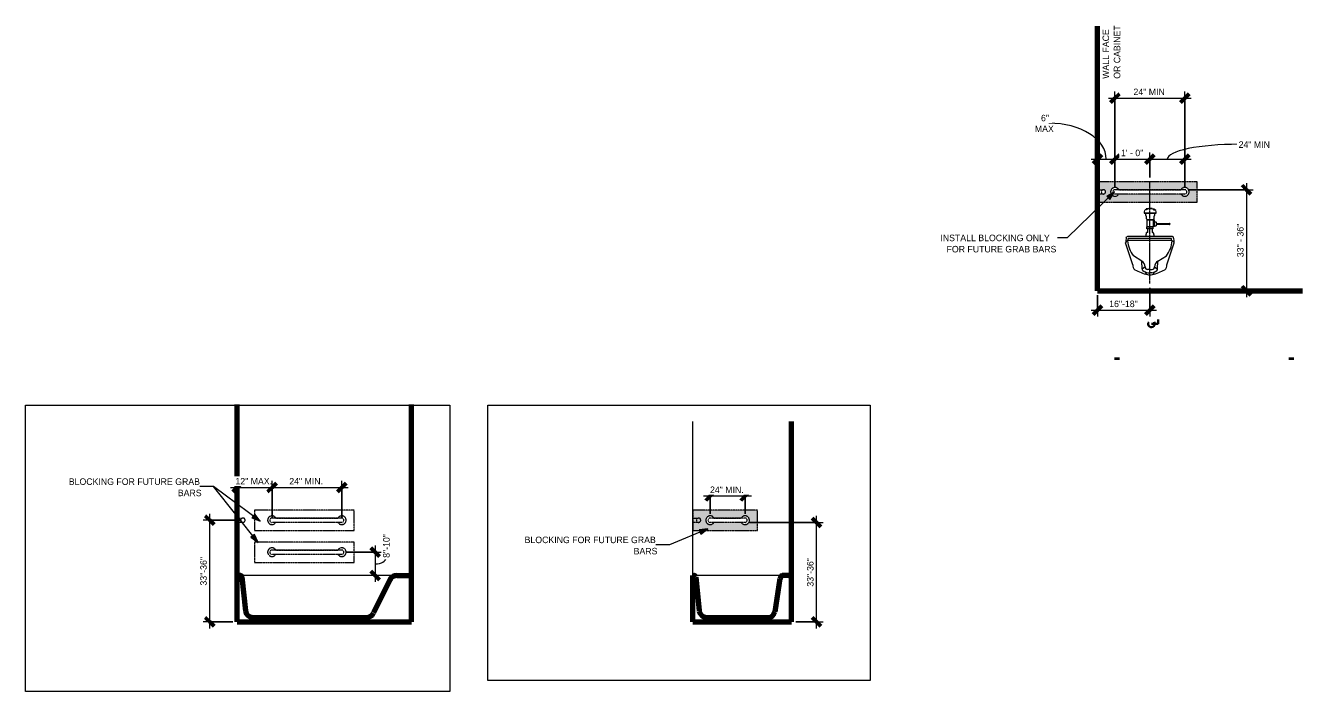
# Model space of a CAD drawing. Header units: inches. Extents: x 1054 to 2582, y -471 to -89.
# Drawn here: x 2142.7 to 2582, y -471.4 to -242.2 of the extents above; entities that cross this region are included whole.
import ezdxf

# ---------------------------------------------------------------- set-up
doc = ezdxf.new("R2010")
doc.units = ezdxf.units.IN
doc.header["$MEASUREMENT"] = 0
doc.header["$XCLIPFRAME"] = 2
for name, pattern in [('Center 1_4_', [0.53125, 0.25, -0.09375, 0.09375, -0.09375]), ('Dash', [0.25, 0.125, -0.125]), ('Dot 1_32_', [0.03125, 0, -0.03125])]:
    doc.linetypes.add(name, pattern=pattern)
for name, color, linetype, lineweight in [('A-ANNO-DIMS', 211, 'Continuous', 9), ('A-ANNO-DIMS-24', 211, 'Continuous', 9), ('A-ANNO-NOTE', 131, 'Continuous', 9), ('A-ANNO-NOTE-1', 131, 'Continuous', 30), ('A-DETL-1', 90, 'Dot 1_32_', 18), ('A-DETL-CNTR', 5, 'Center 1_4_', 9), ('A-DETL-GENF-1', 7, 'Continuous', 9), ('A-DETL-THIN', 151, 'Continuous', 9), ('A-DETL-WIDE', 214, 'Continuous', 70), ('G-ANNO-REFR', 1, 'Dash', 9), ('G-ANNO-TEXT-1', 147, 'Continuous', 20)]:
    doc.layers.add(name, color=color, linetype=linetype, lineweight=lineweight)
doc.styles.add('Century Gothic', font='ufonts.com_century-gothic.ttf', dxfattribs={"height": 2.25})
doc.dimstyles.new('OD_1__HACK', dxfattribs={"dimscale": 12, "dimtxt": 2.349379, "dimasz": 0.25, "dimexe": 0.1875, "dimexo": 0.125, "dimgap": 0.03125, "dimtad": 1, "dimdec": 0, "dimzin": 3, "dimdsep": 46, "dimlunit": 4, "dimtxsty": 'Century Gothic', "dimblk1": 'OBLIQUE', "dimblk2": 'OBLIQUE', "dimsah": 1, "dimcen": 0.09, "dimdle": 0.1875, "dimazin": 0, "dimtfac": 1, "dimtdec": 4, "dimtix": 1, "dimtmove": 0, "dimatfit": 3, "dimfxl": 1, "dimtvp": 1, "dimtfill": 1, "dimfrac": 2, "dimtolj": 1, "dimtzin": 0, "dimarcsym": 2})
doc.dimstyles.new('OD_1__HACK_1', dxfattribs={"dimscale": 12, "dimtxt": 2.349379, "dimasz": 0.25, "dimexe": 0.1875, "dimexo": 0.125, "dimgap": 0.03125, "dimtad": 1, "dimdec": 0, "dimzin": 3, "dimdsep": 46, "dimlunit": 4, "dimtxsty": 'Century Gothic', "dimblk1": 'OBLIQUE', "dimblk2": 'OBLIQUE', "dimsah": 1, "dimcen": 0.09, "dimdle": 0.1875, "dimazin": 0, "dimtfac": 1, "dimtdec": 4, "dimtix": 1, "dimtmove": 1, "dimatfit": 3, "dimfxl": 1, "dimtvp": 1, "dimtfill": 1, "dimfrac": 2, "dimtolj": 1, "dimtzin": 0, "dimarcsym": 2})
picture_1 = doc.add_image_def('image1.png', size_in_pixel=(924, 418))

# ---------------------------------------------------------------- blocks, each defined once
blk = doc.blocks.new('DIMBLOCK57-ADA - TYPE A _ B - TUB - FRONT')
at = {"layer": 'A-ANNO-DIMS-24', "lineweight": 50}
for p, q in [((2215.46, -401.16), (2216.96, -399.66)), ((2227.46, -401.16), (2228.96, -399.66)), ((2215.46, -401.16), (2213.96, -402.66)), ((2227.46, -401.16), (2225.96, -402.66))]:
    blk.add_line(p, q, dxfattribs=at)
at = {"layer": 'A-ANNO-DIMS-24'}
for p, q in [((2227.46, -411.7), (2227.46, -398.91)), ((2213.21, -401.16), (2227.46, -401.16)), ((2215.46, -400.54), (2215.46, -403.41)), ((2215.46, -401.16), (2215.46, -400.54)), ((2227.46, -401.16), (2227.46, -411.7))]:
    blk.add_line(p, q, dxfattribs=at)
at = {"layer": 'A-ANNO-DIMS-24', "color": 0, "insert": (2214.87, -397.9), "char_height": 2.25, "width": 15.7968, "attachment_point": 1, "line_spacing_factor": 0.984502, "style": 'Century Gothic', "bg_fill": 3, "box_fill_scale": 1.25, "bg_fill_color": 256, "bg_fill_true_color": 13158600, "bg_fill_transparency": 0}
blk.add_mtext('12" MAX.', dxfattribs=at)
blk = doc.blocks.new('_Oblique')
at = {"color": 0, "linetype": 'ByBlock', "lineweight": -2}
blk.add_line((-0.5, -0.5), (0.5, 0.5), dxfattribs=at)
blk = doc.blocks.new('DIMBLOCK58-ADA - TYPE A _ B - TUB - FRONT')
at = {"layer": 'A-ANNO-DIMS-24'}
for p, q in [((2227.46, -411.7), (2227.46, -398.91)), ((2251.46, -411.7), (2251.46, -398.91)), ((2227.46, -401.16), (2253.71, -401.16)), ((2227.46, -401.16), (2227.46, -411.7)), ((2251.46, -401.16), (2251.46, -411.7))]:
    blk.add_line(p, q, dxfattribs=at)
at = {"layer": 'A-ANNO-DIMS-24', "lineweight": 50}
for p, q in [((2227.46, -401.16), (2228.96, -399.66)), ((2251.46, -401.16), (2252.96, -399.66)), ((2227.46, -401.16), (2225.96, -402.66)), ((2251.46, -401.16), (2249.96, -402.66))]:
    blk.add_line(p, q, dxfattribs=at)
at = {"layer": 'A-ANNO-DIMS-24', "color": 0, "insert": (2233.4, -397.9), "char_height": 2.25, "width": 14.5438, "attachment_point": 1, "line_spacing_factor": 0.984502, "style": 'Century Gothic', "bg_fill": 3, "box_fill_scale": 1.25, "bg_fill_color": 256, "bg_fill_true_color": 13158600, "bg_fill_transparency": 0}
blk.add_mtext('24" MIN.', dxfattribs=at)
blk = doc.blocks.new('DIMBLOCK59-ADA - TYPE A _ B - TUB - FRONT')
at = {"layer": 'A-ANNO-DIMS-24'}
for p, q in [((2262.97, -421.2), (2262.97, -433.7)), ((2252.96, -423.45), (2265.22, -423.45)), ((2262.97, -423.45), (2252.96, -423.45)), ((2263.59, -431.45), (2260.72, -431.45)), ((2262.97, -431.45), (2263.59, -431.45))]:
    blk.add_line(p, q, dxfattribs=at)
at = {"layer": 'A-ANNO-DIMS-24', "lineweight": 50}
for p, q in [((2262.97, -423.45), (2261.47, -421.95)), ((2262.97, -423.45), (2264.47, -424.95)), ((2262.97, -431.45), (2261.47, -429.95)), ((2262.97, -431.45), (2264.47, -432.95))]:
    blk.add_line(p, q, dxfattribs=at)
at = {"layer": 'A-ANNO-DIMS-24'}
blk.add_ellipse((2262.97, -425.39), major_axis=(3.77, 0), ratio=0.547246, start_param=4.712389, end_param=6.283185, dxfattribs=at)
at = {"layer": 'A-ANNO-DIMS-24', "color": 0, "insert": (2265.69, -425.39), "char_height": 2.25, "width": 9.8898, "attachment_point": 1, "rotation": 90, "line_spacing_factor": 0.984502, "style": 'Century Gothic', "bg_fill": 3, "box_fill_scale": 1.25, "bg_fill_color": 256, "bg_fill_true_color": 13158600, "bg_fill_transparency": 0}
blk.add_mtext('8"-10"', dxfattribs=at)
blk = doc.blocks.new('DIMBLOCK60-ADA - TYPE A _ B - TUB - FRONT')
at = {"layer": 'A-ANNO-DIMS-24'}
for p, q in [((2215.96, -412.45), (2203.77, -412.45)), ((2206.02, -449.7), (2206.02, -410.2)), ((2206.02, -412.45), (2215.96, -412.45)), ((2213.96, -447.45), (2203.77, -447.45)), ((2206.02, -447.45), (2213.96, -447.45))]:
    blk.add_line(p, q, dxfattribs=at)
at = {"layer": 'A-ANNO-DIMS-24', "lineweight": 50}
for p, q in [((2206.02, -412.45), (2204.52, -410.95)), ((2206.02, -412.45), (2207.52, -413.95)), ((2206.02, -447.45), (2204.52, -445.95)), ((2206.02, -447.45), (2207.52, -448.95))]:
    blk.add_line(p, q, dxfattribs=at)
at = {"layer": 'A-ANNO-DIMS-24', "color": 0, "insert": (2202.76, -434.95), "char_height": 2.25, "width": 11.993, "attachment_point": 1, "rotation": 90, "line_spacing_factor": 0.984502, "style": 'Century Gothic', "bg_fill": 3, "box_fill_scale": 1.25, "bg_fill_color": 256, "bg_fill_true_color": 13158600, "bg_fill_transparency": 0}
blk.add_mtext('33"-36"', dxfattribs=at)
blk = doc.blocks.new('DIMBLOCK61-ADA - TYPE A _ B - TUB - NON-CONTROL SIDE')
at = {"layer": 'A-ANNO-DIMS-24'}
for p, q in [((2375.95, -404.11), (2392.45, -404.11)), ((2378.2, -410.2), (2378.2, -401.86)), ((2378.2, -404.11), (2378.2, -410.2)), ((2390.2, -410.2), (2390.2, -401.86)), ((2390.2, -404.11), (2390.2, -410.2))]:
    blk.add_line(p, q, dxfattribs=at)
at = {"layer": 'A-ANNO-DIMS-24', "lineweight": 50}
for p, q in [((2378.2, -404.11), (2376.7, -405.61)), ((2378.2, -404.11), (2379.7, -402.61)), ((2390.2, -404.11), (2388.7, -405.61)), ((2390.2, -404.11), (2391.7, -402.61))]:
    blk.add_line(p, q, dxfattribs=at)
at = {"layer": 'A-ANNO-DIMS-24', "color": 0, "insert": (2378.14, -400.85), "char_height": 2.25, "width": 14.5438, "attachment_point": 1, "line_spacing_factor": 0.984502, "style": 'Century Gothic', "bg_fill": 3, "box_fill_scale": 1.25, "bg_fill_color": 256, "bg_fill_true_color": 13158600, "bg_fill_transparency": 0}
blk.add_mtext('24" MIN.', dxfattribs=at)
blk = doc.blocks.new('DIMBLOCK62-ADA - TYPE A _ B - TUB - NON-CONTROL SIDE')
at = {"layer": 'A-ANNO-DIMS-24', "lineweight": 50}
for p, q in [((2414.77, -413.2), (2413.27, -411.7)), ((2414.77, -413.2), (2416.27, -414.7)), ((2414.77, -447.45), (2413.27, -445.95)), ((2414.77, -447.45), (2416.27, -448.95))]:
    blk.add_line(p, q, dxfattribs=at)
at = {"layer": 'A-ANNO-DIMS-24'}
for p, q in [((2414.77, -449.7), (2414.77, -410.95)), ((2391.7, -413.2), (2417.02, -413.2)), ((2414.77, -413.2), (2391.7, -413.2)), ((2407.7, -447.45), (2417.02, -447.45)), ((2414.77, -447.45), (2407.7, -447.45))]:
    blk.add_line(p, q, dxfattribs=at)
at = {"layer": 'A-ANNO-DIMS-24', "color": 0, "insert": (2411.51, -435.32), "char_height": 2.25, "width": 11.993, "attachment_point": 1, "rotation": 90, "line_spacing_factor": 0.984502, "style": 'Century Gothic', "bg_fill": 3, "box_fill_scale": 1.25, "bg_fill_color": 256, "bg_fill_true_color": 13158600, "bg_fill_transparency": 0}
blk.add_mtext('33"-36"', dxfattribs=at)
blk = doc.blocks.new('DIMBLOCK63-ADA - TYPE B - WATER CLOSET - ELEVATION - FRONT')
at = {"layer": 'A-ANNO-DIMS-24'}
for p, q in [((2509.22, -288.19), (2519.72, -288.19)), ((2511.47, -287.57), (2511.47, -290.44)), ((2511.47, -288.19), (2511.47, -287.57)), ((2517.47, -297.96), (2517.47, -285.94)), ((2517.47, -288.19), (2517.47, -297.96))]:
    blk.add_line(p, q, dxfattribs=at)
at = {"layer": 'A-ANNO-DIMS-24', "lineweight": 50}
for p, q in [((2511.47, -288.19), (2509.97, -289.69)), ((2511.47, -288.19), (2512.97, -286.69)), ((2517.47, -288.19), (2515.97, -289.69)), ((2517.47, -288.19), (2518.97, -286.69))]:
    blk.add_line(p, q, dxfattribs=at)
at = {"layer": 'A-ANNO-DIMS-24'}
blk.add_ellipse((2494.73, -288.19), major_axis=(19.74, 0), ratio=0.626562, start_param=0, end_param=1.570796, dxfattribs=at)
at = {"layer": 'A-ANNO-DIMS-24', "color": 0, "insert": (2489.89, -276.63), "char_height": 2.25, "width": 8.3683, "attachment_point": 1, "line_spacing_factor": 0.984502, "style": 'Century Gothic', "bg_fill": 3, "box_fill_scale": 1.25, "bg_fill_color": 256, "bg_fill_true_color": 13158600, "bg_fill_transparency": 0}
blk.add_mtext('MAX', dxfattribs=at)
at = {"layer": 'A-ANNO-DIMS-24', "color": 0, "insert": (2492.01, -272.94), "char_height": 2.25, "width": 3.2668, "attachment_point": 1, "line_spacing_factor": 0.984502, "style": 'Century Gothic', "bg_fill": 3, "box_fill_scale": 1.25, "bg_fill_color": 256, "bg_fill_true_color": 13158600, "bg_fill_transparency": 0}
blk.add_mtext('6"', dxfattribs=at)
blk = doc.blocks.new('DIMBLOCK64-ADA - TYPE B - WATER CLOSET - ELEVATION - FRONT')
at = {"layer": 'A-ANNO-DIMS-24'}
for p, q in [((2515.22, -267.18), (2543.72, -267.18)), ((2517.47, -297.96), (2517.47, -264.93)), ((2517.47, -267.18), (2517.47, -297.96)), ((2541.47, -297.96), (2541.47, -264.93)), ((2541.47, -267.18), (2541.47, -297.96))]:
    blk.add_line(p, q, dxfattribs=at)
at = {"layer": 'A-ANNO-DIMS-24', "lineweight": 50}
for p, q in [((2517.47, -267.18), (2515.97, -268.68)), ((2517.47, -267.18), (2518.97, -265.68)), ((2541.47, -267.18), (2539.97, -268.68)), ((2541.47, -267.18), (2542.97, -265.68))]:
    blk.add_line(p, q, dxfattribs=at)
at = {"layer": 'A-ANNO-DIMS-24', "color": 0, "insert": (2523.84, -263.92), "char_height": 2.25, "width": 13.5145, "attachment_point": 1, "line_spacing_factor": 0.984502, "style": 'Century Gothic', "bg_fill": 3, "box_fill_scale": 1.25, "bg_fill_color": 256, "bg_fill_true_color": 13158600, "bg_fill_transparency": 0}
blk.add_mtext('24" MIN', dxfattribs=at)
blk = doc.blocks.new('DIMBLOCK65-ADA - TYPE B - WATER CLOSET - ELEVATION - FRONT')
at = {"layer": 'A-ANNO-DIMS-24'}
for p, q in [((2529.47, -332.53), (2529.47, -342.38)), ((2529.47, -340.13), (2529.47, -332.53)), ((2511.47, -334.96), (2511.47, -342.38)), ((2511.47, -340.13), (2511.47, -334.96)), ((2509.22, -340.13), (2531.72, -340.13))]:
    blk.add_line(p, q, dxfattribs=at)
at = {"layer": 'A-ANNO-DIMS-24', "lineweight": 50}
for p, q in [((2511.47, -340.13), (2509.97, -341.63)), ((2511.47, -340.13), (2512.97, -338.63)), ((2529.47, -340.13), (2527.97, -341.63)), ((2529.47, -340.13), (2530.97, -338.63))]:
    blk.add_line(p, q, dxfattribs=at)
at = {"layer": 'A-ANNO-DIMS-24', "color": 0, "insert": (2515.47, -336.87), "char_height": 2.25, "width": 11.993, "attachment_point": 1, "line_spacing_factor": 0.984502, "style": 'Century Gothic', "bg_fill": 3, "box_fill_scale": 1.25, "bg_fill_color": 256, "bg_fill_true_color": 13158600, "bg_fill_transparency": 0}
blk.add_mtext('16"-18"', dxfattribs=at)
blk = doc.blocks.new('Centerline - Centerline 2-491272-ADA - TYPE B - WATER CLOSET - ELEVATION - FRONT')
at = {"layer": 'A-ANNO-NOTE-1'}
for p, q in [((997.12, -344.9), (999.37, -344.9)), ((999.37, -344.9), (999.37, -343.36))]:
    blk.add_line(p, q, dxfattribs=at)
blk.add_arc((997.09, -344.9), 1.13, 145.7755, 38.0372, dxfattribs=at)
blk = doc.blocks.new('DIMBLOCK66-ADA - TYPE B - WATER CLOSET - ELEVATION - FRONT')
at = {"layer": 'A-ANNO-DIMS-24'}
for p, q in [((2515.22, -288.19), (2529.47, -288.19)), ((2517.47, -297.96), (2517.47, -285.94)), ((2517.47, -288.19), (2517.47, -297.96)), ((2529.47, -294.53), (2529.47, -285.94)), ((2529.47, -288.19), (2529.47, -294.53))]:
    blk.add_line(p, q, dxfattribs=at)
at = {"layer": 'A-ANNO-DIMS-24', "lineweight": 50}
for p, q in [((2517.47, -288.19), (2515.97, -289.69)), ((2517.47, -288.19), (2518.97, -286.69)), ((2529.47, -288.19), (2527.97, -289.69)), ((2529.47, -288.19), (2530.97, -286.69))]:
    blk.add_line(p, q, dxfattribs=at)
at = {"layer": 'A-ANNO-DIMS-24', "color": 0, "insert": (2519.54, -284.93), "char_height": 2.25, "width": 9.4423, "attachment_point": 1, "line_spacing_factor": 0.984502, "style": 'Century Gothic', "bg_fill": 3, "box_fill_scale": 1.25, "bg_fill_color": 256, "bg_fill_true_color": 13158600, "bg_fill_transparency": 0}
blk.add_mtext('1\' - 0"', dxfattribs=at)
blk = doc.blocks.new('DIMBLOCK67-ADA - TYPE B - WATER CLOSET - ELEVATION - FRONT')
at = {"layer": 'A-ANNO-DIMS-24', "lineweight": 50}
for p, q in [((2529.47, -288.19), (2527.97, -289.69)), ((2529.47, -288.19), (2530.97, -286.69)), ((2541.47, -288.19), (2539.97, -289.69)), ((2541.47, -288.19), (2542.97, -286.69))]:
    blk.add_line(p, q, dxfattribs=at)
at = {"layer": 'A-ANNO-DIMS-24'}
for p, q in [((2529.47, -294.53), (2529.47, -285.94)), ((2529.47, -288.19), (2543.72, -288.19)), ((2529.47, -288.19), (2529.47, -294.53)), ((2541.47, -297.96), (2541.47, -285.94)), ((2541.47, -288.19), (2541.47, -297.96))]:
    blk.add_line(p, q, dxfattribs=at)
blk.add_ellipse((2560, -288.19), major_axis=(24.53, 0), ratio=0.207678, start_param=1.570796, end_param=3.141593, dxfattribs=at)
at = {"layer": 'A-ANNO-DIMS-24', "color": 0, "insert": (2560, -282.06), "char_height": 2.25, "width": 13.5145, "attachment_point": 1, "line_spacing_factor": 0.984502, "style": 'Century Gothic', "bg_fill": 3, "box_fill_scale": 1.25, "bg_fill_color": 256, "bg_fill_true_color": 13158600, "bg_fill_transparency": 0}
blk.add_mtext('24" MIN', dxfattribs=at)
blk = doc.blocks.new('DIMBLOCK68-ADA - TYPE B - WATER CLOSET - ELEVATION - FRONT')
at = {"layer": 'A-ANNO-DIMS-24'}
for p, q in [((2542.97, -298.71), (2564.95, -298.71)), ((2562.7, -298.71), (2542.97, -298.71)), ((2562.7, -296.46), (2562.7, -335.71)), ((2563.33, -333.46), (2560.45, -333.46)), ((2562.7, -333.46), (2563.33, -333.46))]:
    blk.add_line(p, q, dxfattribs=at)
at = {"layer": 'A-ANNO-DIMS-24', "lineweight": 50}
for p, q in [((2562.7, -298.71), (2561.2, -297.21)), ((2562.7, -298.71), (2564.2, -300.21)), ((2562.7, -333.46), (2561.2, -331.96)), ((2562.7, -333.46), (2564.2, -334.96))]:
    blk.add_line(p, q, dxfattribs=at)
at = {"layer": 'A-ANNO-DIMS-24', "color": 0, "insert": (2559.45, -321.94), "char_height": 2.25, "width": 14.0515, "attachment_point": 1, "rotation": 90, "line_spacing_factor": 0.984502, "style": 'Century Gothic', "bg_fill": 3, "box_fill_scale": 1.25, "bg_fill_color": 256, "bg_fill_true_color": 13158600, "bg_fill_transparency": 0}
blk.add_mtext('33" - 36"', dxfattribs=at)

msp = doc.modelspace()

# ---------------------------------------------------------------- hatches: boundary and pattern name
at = {"layer": 'A-ANNO-NOTE'}
for points in [[(2222.7, -420.17), (2221.47, -417.32), (2220.21, -418.32)], [(2377.45, -415.4), (2374.37, -415.8), (2374.98, -417.29)]]:
    msp.add_hatch(color=256, dxfattribs=at).paths.add_polyline_path(points, flags=0)
at = {"layer": 'A-DETL-GENF-1'}
h = msp.add_hatch(color=256, dxfattribs=at)
h.paths.add_polyline_path([(2518.22, -302.96), (2545.72, -302.96), (2545.72, -295.96), (2511.47, -295.96), (2511.47, -298.71), (2513.47, -298.71), (2513.67, -298.74), (2513.85, -298.81), (2514, -298.93), (2514.12, -299.09), (2514.2, -299.27), (2514.22, -299.46), (2514.2, -299.66), (2514.12, -299.84), (2514, -299.99), (2513.85, -300.11), (2513.67, -300.19), (2513.47, -300.21), (2511.47, -300.21), (2511.47, -302.96), (2517.86, -302.96)], flags=0)
h.paths.add_polyline_path([(2541.47, -300.96), (2541.08, -300.91), (2540.72, -300.76), (2540.41, -300.52), (2540.17, -300.21), (2518.77, -300.21), (2518.53, -300.52), (2518.22, -300.76), (2517.86, -300.91), (2517.47, -300.96), (2517.08, -300.91), (2516.72, -300.76), (2516.41, -300.52), (2516.16, -300.19), (2516.02, -299.84), (2515.97, -299.46), (2516.02, -299.08), (2516.17, -298.71), (2516.41, -298.4), (2516.72, -298.16), (2517.08, -298.02), (2517.47, -297.96), (2517.86, -298.02), (2518.24, -298.18), (2518.53, -298.4), (2518.77, -298.71), (2540.17, -298.71), (2540.41, -298.4), (2540.72, -298.16), (2541.08, -298.02), (2541.47, -297.96), (2541.86, -298.02), (2542.22, -298.16), (2542.53, -298.4), (2542.77, -298.71), (2542.92, -299.08), (2542.97, -299.46), (2542.92, -299.85), (2542.77, -300.21), (2542.53, -300.52), (2542.22, -300.76), (2541.86, -300.91)], flags=0)
h = msp.add_hatch(color=256, dxfattribs=at)
h.paths.add_polyline_path([(2372.2, -415.95), (2394.45, -415.95), (2394.45, -408.95), (2372.2, -408.95), (2372.2, -414.74)], flags=0)
h.paths.add_polyline_path([(2378.2, -413.95), (2377.81, -413.9), (2377.45, -413.75), (2377.14, -413.51), (2376.9, -413.2), (2376.75, -412.84), (2376.7, -412.45), (2376.75, -412.06), (2376.9, -411.7), (2377.14, -411.39), (2377.45, -411.15), (2377.81, -411), (2378.2, -410.95), (2378.59, -411), (2378.95, -411.15), (2379.26, -411.39), (2379.5, -411.7), (2388.9, -411.7), (2389.14, -411.39), (2389.45, -411.15), (2389.81, -411), (2390.2, -410.95), (2390.59, -411), (2390.95, -411.15), (2391.26, -411.39), (2391.5, -411.7), (2391.65, -412.06), (2391.7, -412.45), (2391.65, -412.84), (2391.5, -413.2), (2391.26, -413.51), (2390.95, -413.75), (2390.59, -413.9), (2390.2, -413.95), (2389.81, -413.9), (2389.45, -413.75), (2389.14, -413.51), (2388.9, -413.2), (2379.5, -413.2), (2379.26, -413.51), (2378.95, -413.75), (2378.59, -413.9)], flags=0)

# ---------------------------------------------------------------- linework, layer by layer
at = {"layer": 'A-ANNO-NOTE'}
for p, q in [((2207.39, -400.84), (2202.68, -400.84)), ((2207.39, -400.84), (2202.68, -400.84)), ((2221.47, -417.32), (2220.21, -418.32)), ((2222.7, -420.17), (2221.47, -417.32)), ((2377.45, -415.4), (2364.2, -420.87)), ((2377.45, -415.4), (2374.37, -415.8)), ((2374.37, -415.8), (2374.98, -417.29)), ((2374.98, -417.29), (2377.45, -415.4)), ((2220.21, -418.32), (2222.7, -420.17)), ((2364.2, -420.87), (2359.49, -420.87))]:
    msp.add_line(p, q, dxfattribs=at)
at = {"layer": 'A-DETL-1'}
for p, q in [((2511.47, -295.96), (2511.47, -298.71)), ((2545.72, -295.96), (2511.47, -295.96)), ((2511.47, -298.71), (2513.47, -298.71)), ((2511.47, -298.71), (2513.47, -298.71)), ((2518.77, -298.71), (2517.47, -298.71)), ((2540.17, -298.71), (2518.77, -298.71)), ((2518.77, -298.71), (2540.17, -298.71)), ((2541.47, -298.71), (2540.17, -298.71)), ((2545.72, -302.96), (2545.72, -295.96)), ((2513.47, -300.21), (2511.47, -300.21)), ((2513.47, -300.21), (2511.47, -300.21)), ((2511.47, -300.21), (2511.47, -302.96)), ((2511.47, -302.96), (2545.72, -302.96)), ((2518.77, -300.21), (2517.47, -300.21)), ((2540.17, -300.21), (2518.77, -300.21)), ((2540.17, -300.21), (2518.77, -300.21)), ((2541.47, -300.21), (2540.17, -300.21)), ((2527.76, -305.67), (2527.56, -306.26)), ((2528.5, -305.58), (2527.98, -305.61)), ((2528.22, -305.35), (2528.19, -305.43)), ((2528.19, -305.43), (2528.3, -305.46)), ((2528.31, -305.3), (2528.22, -305.35)), ((2528.42, -305.29), (2528.31, -305.3)), ((2528.33, -305.44), (2528.42, -305.42)), ((2528.94, -305.28), (2528.42, -305.29)), ((2528.42, -305.42), (2528.5, -305.42)), ((2528.5, -305.42), (2528.5, -305.58)), ((2528.79, -305.16), (2530.2, -305.16)), ((2530.23, -305.16), (2528.94, -305.16)), ((2528.94, -305.16), (2528.94, -305.28)), ((2530.2, -305.16), (2530.2, -305.28)), ((2530.2, -305.28), (2530.72, -305.29)), ((2530.72, -305.42), (2530.64, -305.42)), ((2530.64, -305.42), (2530.64, -305.58)), ((2530.64, -305.58), (2531.16, -305.61)), ((2530.72, -305.29), (2530.83, -305.3)), ((2530.81, -305.44), (2530.72, -305.42)), ((2530.83, -305.3), (2530.92, -305.35)), ((2530.95, -305.43), (2530.84, -305.46)), ((2530.92, -305.35), (2530.95, -305.43)), ((2531.38, -305.67), (2531.58, -306.26)), ((2215.46, -411.7), (2217.46, -411.7)), ((2221.46, -408.95), (2221.46, -415.95)), ((2255.71, -408.95), (2221.46, -408.95)), ((2228.76, -411.7), (2227.46, -411.7)), ((2250.16, -411.7), (2228.76, -411.7)), ((2228.76, -411.7), (2250.16, -411.7)), ((2251.46, -411.7), (2250.16, -411.7)), ((2255.71, -415.95), (2255.71, -408.95)), ((2372.2, -408.95), (2372.2, -415.95)), ((2394.45, -408.95), (2372.2, -408.95)), ((2372.2, -411.7), (2374.2, -411.7)), ((2379.5, -411.7), (2378.2, -411.7)), ((2388.9, -411.7), (2379.5, -411.7)), ((2379.5, -411.7), (2388.9, -411.7)), ((2390.2, -411.7), (2388.9, -411.7)), ((2394.45, -415.95), (2394.45, -408.95)), ((2217.46, -413.2), (2215.46, -413.2)), ((2221.46, -415.95), (2255.71, -415.95)), ((2228.76, -413.2), (2227.46, -413.2)), ((2250.16, -413.2), (2228.76, -413.2)), ((2250.16, -413.2), (2228.76, -413.2)), ((2251.46, -413.2), (2250.16, -413.2)), ((2374.2, -413.2), (2372.2, -413.2)), ((2372.2, -415.95), (2394.45, -415.95)), ((2379.5, -413.2), (2378.2, -413.2)), ((2388.9, -413.2), (2379.5, -413.2)), ((2388.9, -413.2), (2379.5, -413.2)), ((2390.2, -413.2), (2388.9, -413.2)), ((2221.46, -419.95), (2221.46, -426.95)), ((2255.71, -419.95), (2221.46, -419.95)), ((2255.71, -426.95), (2255.71, -419.95)), ((2228.76, -422.7), (2227.46, -422.7)), ((2228.76, -424.2), (2227.46, -424.2)), ((2250.16, -422.7), (2228.76, -422.7)), ((2228.76, -422.7), (2250.16, -422.7)), ((2250.16, -424.2), (2228.76, -424.2)), ((2250.16, -424.2), (2228.76, -424.2)), ((2251.46, -422.7), (2250.16, -422.7)), ((2251.46, -424.2), (2250.16, -424.2)), ((2221.46, -426.95), (2255.71, -426.95))]:
    msp.add_line(p, q, dxfattribs=at)
for centre, radius, start, end in [((2513.47, -299.46), 0.75, 90.1167, 267.6607), ((2513.47, -299.46), 0.75, 55.4331, 90), ((2513.47, -299.46), 0.75, 55.0947, 89.9918), ((2513.47, -299.46), 0.75, 270, 90), ((2517.47, -299.46), 1.5, 30, 330), ((2517.47, -299.46), 1.5, 131.6966, 153.3034), ((2517.47, -299.46), 1.5, 127.4712, 131.6966), ((2517.47, -299.46), 1.5, 82.5288, 127.4712), ((2517.47, -299.46), 0.75, 90, 270), ((2517.47, -299.46), 1.5, 78.3034, 82.5288), ((2517.47, -299.46), 1.5, 56.6966, 78.3034), ((2517.47, -299.46), 1.5, 52.4712, 56.6966), ((2517.47, -299.46), 1.5, 30, 52.4712), ((2541.47, -299.46), 1.5, 210, 150), ((2541.47, -299.46), 1.5, 127.5288, 150), ((2541.47, -299.46), 1.5, 123.3034, 127.5288), ((2541.47, -299.46), 1.5, 101.6966, 123.3034), ((2541.47, -299.46), 1.5, 97.4712, 101.6966), ((2541.47, -299.46), 1.5, 52.5288, 97.4712), ((2541.47, -299.46), 0.75, 270, 90), ((2541.47, -299.46), 1.5, 48.3034, 52.5288), ((2541.47, -299.46), 1.5, 26.6966, 48.3034), ((2513.47, -299.46), 0.75, 267.6607, 303.0675), ((2513.47, -299.46), 0.75, 270, 304.5669), ((2513.47, -299.46), 0.75, 303.0675, 305.7042), ((2513.47, -299.46), 0.75, 52.3157, 55.4331), ((2513.47, -299.46), 0.75, 51.97, 55.0947), ((2513.47, -299.46), 0.75, 304.5669, 307.6843), ((2513.47, -299.46), 0.75, 305.7042, 339.066), ((2513.47, -299.46), 0.75, 19.3655, 52.3157), ((2513.47, -299.46), 0.75, 18.2253, 51.97), ((2513.47, -299.46), 0.75, 307.6843, 340.6345), ((2513.47, -299.46), 0.75, 339.066, 341.7698), ((2513.47, -299.46), 0.75, 18, 19.3655), ((2513.47, -299.46), 0.75, 17.1343, 18.2253), ((2513.47, -299.46), 0.75, 341.7698, 16.5271), ((2513.47, -299.46), 0.75, 340.6345, 342), ((2513.47, -299.46), 0.75, 342.833, 17.167), ((2517.47, -299.46), 1.5, 157.5288, 202.4712), ((2517.47, -299.46), 1.5, 153.3034, 157.5288), ((2517.47, -299.46), 1.5, 202.4712, 206.6966), ((2517.47, -299.46), 1.5, 206.6966, 228.3034), ((2517.47, -299.46), 1.5, 228.3034, 232.5288), ((2517.47, -299.46), 1.5, 232.5288, 277.4712), ((2517.47, -299.46), 1.5, 277.4712, 281.6966), ((2517.47, -299.46), 1.5, 281.6966, 303.3034), ((2517.47, -299.46), 1.5, 303.3034, 307.5288), ((2517.47, -299.46), 1.5, 307.5288, 330), ((2541.47, -299.46), 1.5, 210, 232.4712), ((2541.47, -299.46), 1.5, 232.4712, 236.6966), ((2541.47, -299.46), 1.5, 236.6966, 258.3034), ((2541.47, -299.46), 1.5, 258.3034, 262.5288), ((2541.47, -299.46), 1.5, 262.5288, 307.4712), ((2541.47, -299.46), 1.5, 307.4712, 311.6966), ((2541.47, -299.46), 1.5, 311.6966, 333.3034), ((2541.47, -299.46), 1.5, 22.4712, 26.6966), ((2541.47, -299.46), 1.5, 333.3034, 337.5288), ((2541.47, -299.46), 1.5, 337.5288, 22.4712), ((2528, -306.17), 0.555, 92.4146, 115.0174), ((2531.14, -306.17), 0.555, 64.9826, 87.5854), ((2217.46, -412.45), 0.75, 90.1167, 267.6607), ((2217.46, -412.45), 0.75, 267.6607, 90.1167), ((2217.46, -412.45), 0.75, 270, 90), ((2227.46, -412.45), 1.5, 30, 330), ((2227.46, -412.45), 1.5, 157.5288, 202.4712), ((2227.46, -412.45), 1.5, 153.3034, 157.5288), ((2227.46, -412.45), 1.5, 131.6966, 153.3034), ((2227.46, -412.45), 1.5, 127.4712, 131.6966), ((2227.46, -412.45), 1.5, 82.5288, 127.4712), ((2227.46, -412.45), 0.75, 90, 270), ((2227.46, -412.45), 1.5, 78.3034, 82.5288), ((2227.46, -412.45), 1.5, 56.6966, 78.3034), ((2227.46, -412.45), 1.5, 52.4712, 56.6966), ((2227.46, -412.45), 1.5, 30, 52.4712), ((2251.46, -412.45), 1.5, 210, 150), ((2251.46, -412.45), 1.5, 127.5288, 150), ((2251.46, -412.45), 1.5, 123.3034, 127.5288), ((2251.46, -412.45), 1.5, 101.6966, 123.3034), ((2251.46, -412.45), 1.5, 97.4712, 101.6966), ((2251.46, -412.45), 1.5, 52.5288, 97.4712), ((2251.46, -412.45), 0.75, 270, 90), ((2251.46, -412.45), 1.5, 48.3034, 52.5288), ((2251.46, -412.45), 1.5, 26.6966, 48.3034), ((2251.46, -412.45), 1.5, 22.4712, 26.6966), ((2251.46, -412.45), 1.5, 337.5288, 22.4712), ((2374.2, -412.45), 0.75, 90.1167, 267.6607), ((2374.2, -412.45), 0.75, 267.6607, 90.1167), ((2374.2, -412.45), 0.75, 270, 90), ((2378.2, -412.45), 1.5, 30, 330), ((2378.2, -412.45), 1.5, 157.5288, 202.4712), ((2378.2, -412.45), 1.5, 153.3034, 157.5288), ((2378.2, -412.45), 1.5, 131.6966, 153.3034), ((2378.2, -412.45), 1.5, 127.4712, 131.6966), ((2378.2, -412.45), 1.5, 82.5288, 127.4712), ((2378.2, -412.45), 0.75, 90, 270), ((2378.2, -412.45), 1.5, 78.3034, 82.5288), ((2378.2, -412.45), 1.5, 56.6966, 78.3034), ((2378.2, -412.45), 1.5, 52.4712, 56.6966), ((2378.2, -412.45), 1.5, 30, 52.4712), ((2390.2, -412.45), 1.5, 210, 150), ((2390.2, -412.45), 1.5, 127.5288, 150), ((2390.2, -412.45), 1.5, 123.3034, 127.5288), ((2390.2, -412.45), 1.5, 101.6966, 123.3034), ((2390.2, -412.45), 1.5, 97.4712, 101.6966), ((2390.2, -412.45), 1.5, 52.5288, 97.4712), ((2390.2, -412.45), 0.75, 270, 90), ((2390.2, -412.45), 1.5, 48.3034, 52.5288), ((2390.2, -412.45), 1.5, 26.6966, 48.3034), ((2390.2, -412.45), 1.5, 22.4712, 26.6966), ((2390.2, -412.45), 1.5, 337.5288, 22.4712), ((2227.46, -412.45), 1.5, 202.4712, 206.6966), ((2227.46, -412.45), 1.5, 206.6966, 228.3034), ((2227.46, -412.45), 1.5, 228.3034, 232.5288), ((2227.46, -412.45), 1.5, 232.5288, 277.4712), ((2227.46, -412.45), 1.5, 277.4712, 281.6966), ((2227.46, -412.45), 1.5, 281.6966, 303.3034), ((2227.46, -412.45), 1.5, 303.3034, 307.5288), ((2227.46, -412.45), 1.5, 307.5288, 330), ((2251.46, -412.45), 1.5, 210, 232.4712), ((2251.46, -412.45), 1.5, 232.4712, 236.6966), ((2251.46, -412.45), 1.5, 236.6966, 258.3034), ((2251.46, -412.45), 1.5, 258.3034, 262.5288), ((2251.46, -412.45), 1.5, 262.5288, 307.4712), ((2251.46, -412.45), 1.5, 307.4712, 311.6966), ((2251.46, -412.45), 1.5, 311.6966, 333.3034), ((2251.46, -412.45), 1.5, 333.3034, 337.5288), ((2378.2, -412.45), 1.5, 202.4712, 206.6966), ((2378.2, -412.45), 1.5, 206.6966, 228.3034), ((2378.2, -412.45), 1.5, 228.3034, 232.5288), ((2378.2, -412.45), 1.5, 232.5288, 277.4712), ((2378.2, -412.45), 1.5, 277.4712, 281.6966), ((2378.2, -412.45), 1.5, 281.6966, 303.3034), ((2378.2, -412.45), 1.5, 303.3034, 307.5288), ((2378.2, -412.45), 1.5, 307.5288, 330), ((2390.2, -412.45), 1.5, 210, 232.4712), ((2390.2, -412.45), 1.5, 232.4712, 236.6966), ((2390.2, -412.45), 1.5, 236.6966, 258.3034), ((2390.2, -412.45), 1.5, 258.3034, 262.5288), ((2390.2, -412.45), 1.5, 262.5288, 307.4712), ((2390.2, -412.45), 1.5, 307.4712, 311.6966), ((2390.2, -412.45), 1.5, 311.6966, 333.3034), ((2390.2, -412.45), 1.5, 333.3034, 337.5288), ((2227.46, -423.45), 1.5, 30, 330), ((2227.46, -423.45), 1.5, 157.5288, 202.4712), ((2227.46, -423.45), 1.5, 153.3034, 157.5288), ((2227.46, -423.45), 1.5, 202.4712, 206.6966), ((2227.46, -423.45), 1.5, 131.6966, 153.3034), ((2227.46, -423.45), 1.5, 206.6966, 228.3034), ((2227.46, -423.45), 1.5, 127.4712, 131.6966), ((2227.46, -423.45), 1.5, 228.3034, 232.5288), ((2227.46, -423.45), 1.5, 82.5288, 127.4712), ((2227.46, -423.45), 1.5, 232.5288, 277.4712), ((2227.46, -423.45), 0.75, 90, 270), ((2227.46, -423.45), 1.5, 78.3034, 82.5288), ((2227.46, -423.45), 1.5, 277.4712, 281.6966), ((2227.46, -423.45), 1.5, 56.6966, 78.3034), ((2227.46, -423.45), 1.5, 281.6966, 303.3034), ((2227.46, -423.45), 1.5, 52.4712, 56.6966), ((2227.46, -423.45), 1.5, 303.3034, 307.5288), ((2227.46, -423.45), 1.5, 30, 52.4712), ((2227.46, -423.45), 1.5, 307.5288, 330), ((2251.46, -423.45), 1.5, 210, 150), ((2251.46, -423.45), 1.5, 127.5288, 150), ((2251.46, -423.45), 1.5, 210, 232.4712), ((2251.46, -423.45), 1.5, 123.3034, 127.5288), ((2251.46, -423.45), 1.5, 232.4712, 236.6966), ((2251.46, -423.45), 1.5, 101.6966, 123.3034), ((2251.46, -423.45), 1.5, 236.6966, 258.3034), ((2251.46, -423.45), 1.5, 97.4712, 101.6966), ((2251.46, -423.45), 1.5, 258.3034, 262.5288), ((2251.46, -423.45), 1.5, 52.5288, 97.4712), ((2251.46, -423.45), 1.5, 262.5288, 307.4712), ((2251.46, -423.45), 0.75, 270, 90), ((2251.46, -423.45), 1.5, 48.3034, 52.5288), ((2251.46, -423.45), 1.5, 307.4712, 311.6966), ((2251.46, -423.45), 1.5, 26.6966, 48.3034), ((2251.46, -423.45), 1.5, 311.6966, 333.3034), ((2251.46, -423.45), 1.5, 22.4712, 26.6966), ((2251.46, -423.45), 1.5, 333.3034, 337.5288), ((2251.46, -423.45), 1.5, 337.5288, 22.4712)]:
    msp.add_arc(centre, radius, start, end, dxfattribs=at)
at = {"layer": 'A-DETL-CNTR'}
for p, q in [((2529.47, -298.71), (2529.47, -296.03)), ((2529.47, -300.21), (2529.47, -298.71)), ((2529.47, -302.96), (2529.47, -300.21)), ((2529.47, -331.03), (2529.47, -302.96))]:
    msp.add_line(p, q, dxfattribs=at)
at = {"layer": 'A-DETL-THIN'}
for p, q in [((2531.47, -306.82), (2527.45, -306.82)), ((2527.61, -306.82), (2531.56, -306.82)), ((2527.61, -306.82), (2527.81, -306.82)), ((2531.53, -306.82), (2531.33, -306.82)), ((2530.54, -309.13), (2528.36, -309.13)), ((2528.46, -311.49), (2528.54, -311.35)), ((2528.46, -312.24), (2528.46, -311.49)), ((2528.46, -311.49), (2530.49, -311.49)), ((2528.54, -311.35), (2530.59, -311.35)), ((2528.6, -309.13), (2530.78, -309.13)), ((2530.49, -311.49), (2530.43, -311.35)), ((2530.49, -311.49), (2530.49, -312.24)), ((2530.99, -309.13), (2530.54, -309.13)), ((2530.59, -309.13), (2530.59, -311.36)), ((2530.59, -311.36), (2531.09, -311.26)), ((2531.09, -309.75), (2531.09, -309.23)), ((2531.09, -311.26), (2531.09, -309.75)), ((2531.09, -309.75), (2531.19, -309.75)), ((2531.49, -311.23), (2531.09, -311.23)), ((2531.19, -309.75), (2531.49, -309.75)), ((2531.59, -309.85), (2531.59, -310.3)), ((2531.59, -310.3), (2536.24, -310.3)), ((2536.24, -310.68), (2531.59, -310.68)), ((2531.59, -310.68), (2531.59, -311.13)), ((2536.34, -310.4), (2536.34, -310.58)), ((2521.36, -315.23), (2521.58, -314.93)), ((2521.85, -314.74), (2528.04, -314.74)), ((2536.93, -315.46), (2522.01, -315.46)), ((2522.01, -316.21), (2522.01, -315.46)), ((2536.93, -316.21), (2522.01, -316.21)), ((2528.04, -314.74), (2530.98, -314.74)), ((2528.34, -313.75), (2528.34, -313.46)), ((2528.34, -313.83), (2528.39, -313.83)), ((2528.39, -313.79), (2528.36, -313.77)), ((2528.39, -313.83), (2528.39, -313.79)), ((2528.71, -312.24), (2528.46, -312.24)), ((2528.71, -313.42), (2528.71, -312.24)), ((2530.31, -312.24), (2528.71, -312.24)), ((2530.49, -312.24), (2530.31, -312.24)), ((2530.31, -312.24), (2530.31, -313.42)), ((2530.59, -313.79), (2530.59, -313.83)), ((2530.59, -313.83), (2530.67, -313.83)), ((2530.64, -313.46), (2530.64, -313.75)), ((2530.98, -314.74), (2537.09, -314.74)), ((2536.93, -316.21), (2536.93, -315.46)), ((2537.65, -315.23), (2537.44, -314.93)), ((2523.63, -324.59), (2521.08, -316.98)), ((2535.31, -324.59), (2537.86, -316.98)), ((2526.72, -323.34), (2523.79, -321.44)), ((2526.8, -325.95), (2526.75, -323.36)), ((2532.14, -325.95), (2532.2, -323.36)), ((2532.22, -323.34), (2535.15, -321.44)), ((2527.86, -325.22), (2526.8, -326.03)), ((2529.47, -326.2), (2528.7, -326.2)), ((2528.82, -327.28), (2529.47, -327.28)), ((2529.47, -326.2), (2530.24, -326.2)), ((2530.13, -327.28), (2529.47, -327.28)), ((2531.08, -325.22), (2532.14, -326.03)), ((2372.2, -408.95), (2372.2, -378.45)), ((2372.2, -415.95), (2372.2, -408.95)), ((2372.2, -447.45), (2372.2, -415.95)), ((2270.43, -431.45), (2216.45, -431.45)), ((2403.46, -431.45), (2372.57, -431.45))]:
    msp.add_line(p, q, dxfattribs=at)
for centre, radius, start, end in [((2528.8, -306.68), 1.31, 161.3772, 180.6602), ((2527.62, -306.69), 0.128, 183.401, 265.4984), ((2527.82, -307.04), 0.225, 33.2141, 93.1651), ((2526.64, -307.5), 1.49, 355.6372, 22.8959), ((2532.5, -307.5), 1.49, 157.1041, 184.3628), ((2531.32, -307.04), 0.225, 86.8349, 146.7859), ((2531.52, -306.69), 0.128, 274.5016, 356.599), ((2530.34, -306.68), 1.31, 359.3398, 18.6228), ((2530.29, -307.67), 2.17, 178.3, 197.1334), ((2528.56, -308.49), 0.384, 152.5876, 232.0612), ((2528.42, -308.67), 0.15, 232.0612, 277.9388), ((2529.44, -308.63), 1.02, 190.891, 209.0508), ((2489.27, -310.88), 39.3, 359.3136, 2.5535), ((2529.7, -308.63), 1.02, 330.9492, 349.109), ((2530.72, -308.67), 0.15, 262.0612, 307.9388), ((2530.58, -308.49), 0.384, 307.9388, 27.4124), ((2528.85, -307.67), 2.17, 342.8666, 1.7), ((2530.99, -309.23), 0.1, 0, 90), ((2531.49, -309.85), 0.1, 0, 90), ((2531.49, -311.13), 0.1, 270, 0), ((2536.24, -310.4), 0.1, 0, 90), ((2536.24, -310.58), 0.1, 270, 0), ((2538.07, -318.1), 16.95, 170.2305, 176.2068), ((2521.94, -315.19), 0.448, 92.4348, 144.1467), ((2522.56, -317.83), 1.7, 108.8252, 118.6706), ((2531.3, -314.75), 3.26, 166.1129, 179.8115), ((2528.34, -314.03), 0.212, 122.9056, 164.4355), ((2528.32, -314.09), 0.254, 85.1994, 112.8802), ((2528.4, -313.48), 0.0581, 99.3527, 160.6931), ((2528.37, -313.75), 0.0276, 181.5436, 247.2752), ((2528.57, -314.4), 0.988, 81.5304, 100.3331), ((2530.41, -314.35), 0.938, 79.1038, 96.0453), ((2530.48, -313.73), 0.326, 64.5502, 70.0993), ((2530.61, -313.47), 0.0299, 4.1841, 64.5502), ((2530.61, -313.75), 0.0257, 285.4894, 358.8393), ((2530.7, -314.06), 0.228, 62.7112, 96.0408), ((2530.61, -314.08), 0.29, 15.2723, 49.0667), ((2525.13, -315.04), 5.85, 2.9013, 10.2465), ((2536.38, -317.83), 1.7, 64.0071, 71.1748), ((2537.07, -315.19), 0.448, 35.8533, 87.5652), ((2520.94, -318.1), 16.95, 3.7932, 9.7695), ((2522.56, -317.83), 1.7, 118.6706, 148.2067), ((2531.17, -315.59), 9.42, 184.6807, 218.3892), ((2527.77, -315.59), 9.42, 321.6108, 355.3193), ((2536.38, -317.83), 1.7, 31.7933, 64.0071), ((2525.06, -324.96), 1.47, 165.4143, 240.8778), ((2525.75, -325.21), 2.11, 359.8863, 62.536), ((2533.19, -325.21), 2.11, 117.464, 180.1137), ((2533.89, -324.96), 1.47, 299.1222, 14.5857), ((2532.94, -310.81), 17.66, 240.8778, 255.7815), ((2527.51, -325.98), 0.711, 177.2683, 233.8703), ((2529.44, -323.33), 3.99, 233.8703, 260.9446), ((2528.7, -325.34), 0.855, 171.7345, 270), ((2528.98, -326.96), 1.05, 183.8931, 248.7099), ((2529.41, -324.75), 3.28, 255.7815, 271.1536), ((2529.54, -324.75), 3.28, 268.8464, 284.2185), ((2529.5, -323.33), 3.99, 279.0554, 306.1297), ((2530.24, -325.34), 0.855, 270, 8.2655), ((2526.01, -310.81), 17.66, 284.2185, 299.1222), ((2529.96, -326.96), 1.05, 291.2901, 356.1069), ((2531.43, -325.98), 0.711, 306.1297, 2.7317)]:
    msp.add_arc(centre, radius, start, end, dxfattribs=at)
at = {"layer": 'A-DETL-WIDE'}
for p, q in [((2511.47, -295.96), (2511.47, -242.46)), ((2511.47, -298.71), (2511.47, -295.96)), ((2511.47, -300.21), (2511.47, -298.71)), ((2511.47, -302.96), (2511.47, -300.21)), ((2511.47, -333.46), (2511.47, -302.96)), ((2511.47, -333.46), (2581.96, -333.46)), ((2518.2, -357.28), (2518.2, -356.45)), ((2578.2, -357.28), (2578.2, -356.45)), ((2215.46, -447.45), (2215.46, -372.64)), ((2275.46, -447.45), (2275.46, -372.64)), ((2406.2, -432.45), (2406.2, -378.45)), ((2215.46, -447.45), (2215.46, -431.45)), ((2215.46, -431.45), (2216.45, -431.45)), ((2217.13, -432.06), (2218.35, -443.66)), ((2267.96, -432.99), (2262.41, -444.36)), ((2270.43, -431.45), (2275.46, -431.45)), ((2372.2, -447.45), (2372.2, -431.45)), ((2372.2, -431.45), (2372.57, -431.45)), ((2373.25, -432.06), (2374.47, -443.66)), ((2402.22, -432.5), (2400.4, -444.01)), ((2405.2, -431.45), (2403.46, -431.45)), ((2406.2, -447.45), (2406.2, -432.45)), ((2215.46, -447.45), (2275.46, -447.45)), ((2220.83, -445.9), (2259.94, -445.9)), ((2372.2, -447.45), (2406.2, -447.45)), ((2376.95, -445.9), (2398.18, -445.9))]:
    msp.add_line(p, q, dxfattribs=at)
for centre, radius, start, end in [((2216.45, -432.13), 0.68, 6, 90), ((2270.43, -434.2), 2.75, 90, 154), ((2372.57, -432.13), 0.68, 6, 90), ((2403.46, -432.7), 1.25, 90, 171), ((2405.2, -432.45), 1, 0, 90), ((2220.83, -443.4), 2.5, 186, 270), ((2376.95, -443.4), 2.5, 186, 270), ((2259.94, -443.15), 2.75, 270, 334), ((2398.18, -443.65), 2.25, 270, 351)]:
    msp.add_arc(centre, radius, start, end, dxfattribs=at)
at = {"layer": 'G-ANNO-TEXT-1'}
msp.add_line((2500.98, -315.3), (2497.69, -315.3), dxfattribs=at)

# ---------------------------------------------------------------- texts
at = {"layer": 'A-ANNO-NOTE', "char_height": 2.25, "attachment_point": 1, "style": 'Century Gothic'}
for s, insert, width in [('BLOCKING FOR FUTURE GRAB', (2157.55, -398.05), 54.6915), ('BARS', (2195.05, -401.93), 9.2415), ('BLOCKING FOR FUTURE GRAB', (2314.36, -418.09), 54.6915), ('BARS', (2351.86, -421.96), 9.2415)]:
    msp.add_mtext(s, dxfattribs=dict(at, insert=insert, width=width))
at = {"layer": 'G-ANNO-TEXT-1', "char_height": 2.25, "attachment_point": 1, "rotation": 90, "style": 'Century Gothic'}
for s, insert, width in [('WALL FACE', (2513.18, -260.55), 21.0585), ('OR CABINET', (2517.05, -260.55), 22.4977)]:
    msp.add_mtext(s, dxfattribs=dict(at, insert=insert, width=width))
at = {"layer": 'G-ANNO-TEXT-1', "char_height": 2.25, "attachment_point": 1, "style": 'Century Gothic'}
for s, insert, width in [('INSTALL BLOCKING ONLY ', (2457.4, -314.18), 46.5105), ('FOR FUTURE GRAB BARS', (2459.52, -318.05), 43.935)]:
    msp.add_mtext(s, dxfattribs=dict(at, insert=insert, width=width))

# ---------------------------------------------------------------- pictures from other files: only their frames are drawn
at = {"layer": 'G-ANNO-REFR'}
image = msp.add_image(picture_1, insert=(1971.04, -615.88), size_in_units=(339.86, 153.75), dxfattribs=at)
image.set_boundary_path([(466.11, 24.64), (466.11, -243.31), (862.867, -243.31), (862.867, 24.64), (466.11, 24.64)])
image.dxf.flags = 15
image = msp.add_image(picture_1, insert=(1989.14, -615.88), size_in_units=(339.86, 153.75), dxfattribs=at)
image.set_boundary_path([(849.4, 14.27), (849.4, -243.31), (1206.855, -243.31), (1206.855, 14.27), (849.4, 14.27)])
image.dxf.flags = 15

# ---------------------------------------------------------------- next in the draw order: dimensions: what is measured, and where the dimension line sits
at = {"layer": 'A-ANNO-DIMS'}
dim = msp.add_linear_dim(base=(2517.47, -288.19), p1=(2511.47, -286.07), p2=(2517.47, -299.46), text='<>\\XMAX', dimstyle='OD_1__HACK_1', override={"dimpost": '<>', "dimfxl": 14.679792}, dxfattribs=at)
dim.commit()
dim.dimension.update_dxf_attribs({"geometry": 'DIMBLOCK63-ADA - TYPE B - WATER CLOSET - ELEVATION - FRONT', "text_midpoint": (2492.01, -275.94), "dimtype": 160})
for base, p1, p2, text, override, picture, middle in [((2529.47, -340.13), (2511.47, -333.46), (2529.47, -331.03), '16"-18"', {"dimpost": '<>', "dimfxl": 18.163453}, 'DIMBLOCK65-ADA - TYPE B - WATER CLOSET - ELEVATION - FRONT', (2520.47, -338.57)), ((2227.46, -401.16), (2215.46, -399.04), (2227.46, -413.2), '12" MAX.', {"dimpost": '<>', "dimfxl": 18.559612}, 'DIMBLOCK57-ADA - TYPE A _ B - TUB - FRONT', (2221.46, -399.61)), ((2390.2, -404.11), (2378.2, -411.7), (2390.2, -411.7), '24" MIN.', {"dimpost": '<>', "dimfxl": 12}, 'DIMBLOCK61-ADA - TYPE A _ B - TUB - NON-CONTROL SIDE', (2384.2, -402.56))]:
    dim = msp.add_linear_dim(base=base, p1=p1, p2=p2, text=text, dimstyle='OD_1__HACK', override=override, dxfattribs=at)
    dim.commit()
    dim.dimension.update_dxf_attribs({"geometry": picture, "text_midpoint": middle})

# ---------------------------------------------------------------- next in the draw order: hatches: boundary and pattern name
at = {"layer": 'A-ANNO-NOTE'}
msp.add_hatch(color=256, dxfattribs=at).paths.add_polyline_path([(2223.43, -412.8), (2221.5, -410.36), (2220.54, -411.65)], flags=0)

# ---------------------------------------------------------------- next in the draw order: linework, layer by layer
for p, q in [((2221.5, -410.36), (2220.54, -411.65)), ((2220.54, -411.65), (2223.43, -412.8)), ((2223.43, -412.8), (2221.5, -410.36))]:
    msp.add_line(p, q, dxfattribs=at)

# ---------------------------------------------------------------- next in the draw order: block references
msp.add_blockref('Centerline - Centerline 2-491272-ADA - TYPE B - WATER CLOSET - ELEVATION - FRONT', (1532.94, 0), dxfattribs=at)

# ---------------------------------------------------------------- next in the draw order: dimensions: what is measured, and where the dimension line sits
at = {"layer": 'A-ANNO-DIMS'}
for base, p1, p2, text, picture, middle in [((2541.47, -267.18), (2517.47, -299.46), (2541.47, -299.46), '24" MIN', 'DIMBLOCK64-ADA - TYPE B - WATER CLOSET - ELEVATION - FRONT', (2529.47, -265.65)), ((2251.46, -401.16), (2227.46, -413.2), (2251.46, -413.2), '24" MIN.', 'DIMBLOCK58-ADA - TYPE A _ B - TUB - FRONT', (2239.46, -399.61))]:
    dim = msp.add_linear_dim(base=base, p1=p1, p2=p2, text=text, dimstyle='OD_1__HACK', override={"dimpost": '<>', "dimfxl": 24}, dxfattribs=at)
    dim.commit()
    dim.dimension.update_dxf_attribs({"geometry": picture, "text_midpoint": middle})
for base, p1, p2, override, picture, middle in [((2206.02, -412.45), (2215.46, -447.45), (2217.46, -412.45), {"dimpost": '<>', "dimfxl": 35.057095}, 'DIMBLOCK60-ADA - TYPE A _ B - TUB - FRONT', (2204.47, -429.95)), ((2414.77, -413.2), (2406.2, -447.45), (2390.2, -413.2), {"dimpost": '<>', "dimfxl": 37.802943}, 'DIMBLOCK62-ADA - TYPE A _ B - TUB - NON-CONTROL SIDE', (2413.21, -430.32))]:
    dim = msp.add_linear_dim(base=base, p1=p1, p2=p2, angle=90, text='33"-36"', dimstyle='OD_1__HACK', override=override, dxfattribs=at)
    dim.commit()
    dim.dimension.update_dxf_attribs({"geometry": picture, "text_midpoint": middle})

# ---------------------------------------------------------------- next in the draw order: linework, layer by layer
at = {"layer": 'A-ANNO-NOTE'}
for p in [(2223.43, -412.8), (2222.7, -420.17)]:
    msp.add_line(p, (2207.39, -400.84), dxfattribs=at)

# ---------------------------------------------------------------- next in the draw order: dimensions: what is measured, and where the dimension line sits
at = {"layer": 'A-ANNO-DIMS'}
dim = msp.add_linear_dim(base=(2529.47, -288.19), p1=(2517.47, -299.46), p2=(2529.47, -296.03), dimstyle='OD_1__HACK', override={"dimpost": '<>', "dimfxl": 12.480928}, dxfattribs=at)
dim.commit()
dim.dimension.update_dxf_attribs({"geometry": 'DIMBLOCK66-ADA - TYPE B - WATER CLOSET - ELEVATION - FRONT', "text_midpoint": (2523.47, -286.63)})
dim = msp.add_linear_dim(base=(2262.97, -431.45), p1=(2251.46, -423.45), p2=(2265.09, -431.45), angle=90, text='8"-10"', dimstyle='OD_1__HACK_1', override={"dimpost": '<>', "dimfxl": 15.805267}, dxfattribs=at)
dim.commit()
dim.dimension.update_dxf_attribs({"geometry": 'DIMBLOCK59-ADA - TYPE A _ B - TUB - FRONT', "text_midpoint": (2267.19, -420.44), "dimtype": 160, "text_rotation": 90})

# ---------------------------------------------------------------- next in the draw order: hatches: boundary and pattern name
at = {"layer": 'G-ANNO-TEXT-1'}
msp.add_hatch(color=256, dxfattribs=at).paths.add_polyline_path([(2517.33, -299.43), (2514.62, -300.94), (2515.74, -302.09)], flags=0)

# ---------------------------------------------------------------- next in the draw order: linework, layer by layer
for p, q in [((2517.33, -299.43), (2500.98, -315.3)), ((2517.33, -299.43), (2514.62, -300.94)), ((2514.62, -300.94), (2515.74, -302.09)), ((2515.74, -302.09), (2517.33, -299.43))]:
    msp.add_line(p, q, dxfattribs=at)

# ---------------------------------------------------------------- next in the draw order: dimensions: what is measured, and where the dimension line sits
at = {"layer": 'A-ANNO-DIMS'}
dim = msp.add_linear_dim(base=(2541.47, -288.19), p1=(2529.47, -296.03), p2=(2541.47, -299.46), text='24" MIN', dimstyle='OD_1__HACK_1', override={"dimpost": '<>', "dimfxl": 12.480928}, dxfattribs=at)
dim.commit()
dim.dimension.update_dxf_attribs({"geometry": 'DIMBLOCK67-ADA - TYPE B - WATER CLOSET - ELEVATION - FRONT', "text_midpoint": (2566.75, -283.56), "dimtype": 160})

# ---------------------------------------------------------------- next in the draw order: dimensions: what is measured, and where the dimension line sits
dim = msp.add_linear_dim(base=(2562.7, -333.46), p1=(2541.47, -298.71), p2=(2564.83, -333.46), angle=90, text='33" - 36"', dimstyle='OD_1__HACK', override={"dimpost": '<>', "dimfxl": 41.868731}, dxfattribs=at)
dim.commit()
dim.dimension.update_dxf_attribs({"geometry": 'DIMBLOCK68-ADA - TYPE B - WATER CLOSET - ELEVATION - FRONT', "text_midpoint": (2561.15, -316.09)})

doc.saveas('drawing.dxf')
